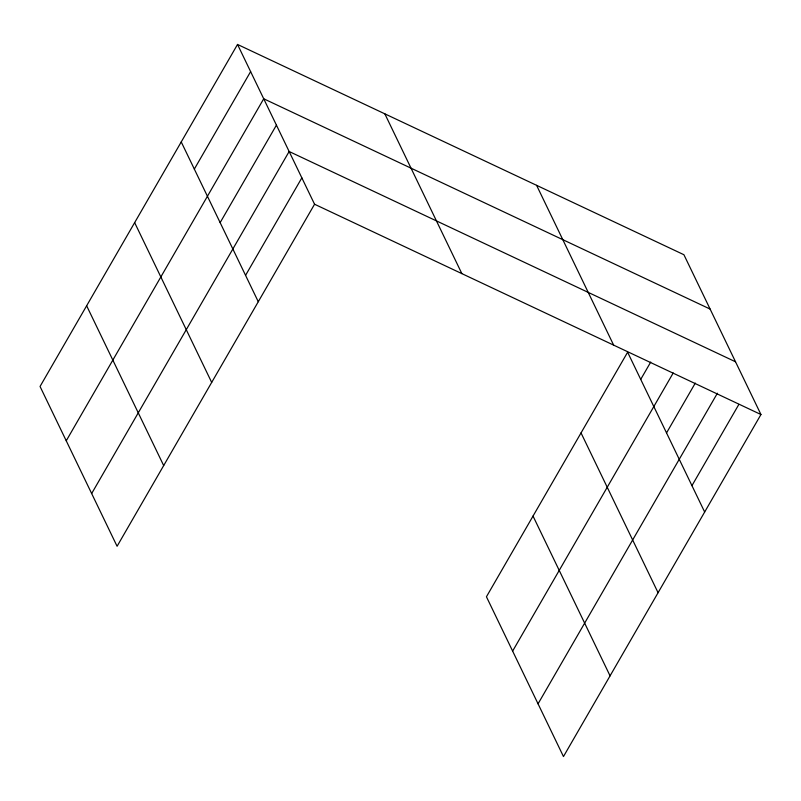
<?xml version="1.0" encoding="UTF-8"?>
<svg xmlns="http://www.w3.org/2000/svg" width="801" height="801" viewBox="0 0 801 801"><rect width="100%" height="100%" fill="white"/><g stroke="black" fill="none" stroke-linecap="round" stroke-linejoin="round"><path stroke-width="1.2" d="M237.527 44.445L40.05 386.472L117.086 546.272L314.563 204.235L237.527 44.445L683.914 254.728L760.95 414.528L563.473 756.555L486.437 596.765L627.624 352.22L704.66 512.009M194.333 169.091L250.623 71.609M66.243 440.8L263.719 98.773L710.107 309.066M220.145 222.628L276.425 125.136M91.664 493.536L289.141 151.499L735.528 361.792M245.567 275.354L301.847 177.862M640.72 379.384L650.732 362.052M512.63 651.093L673.21 372.976M666.532 432.92L695.298 383.088M538.052 703.829L717.396 393.211M691.954 485.646L738.862 404.405M314.563 204.235L760.95 414.528M536.6 185.331L613.646 345.131M581.035 432.92L658.072 592.71M384.83 113.832L461.867 273.632M533.025 516.064L610.072 675.864M181.236 141.927L258.272 301.717M134.648 222.628L211.684 382.417M86.638 305.772L163.684 465.571"/></g></svg>
